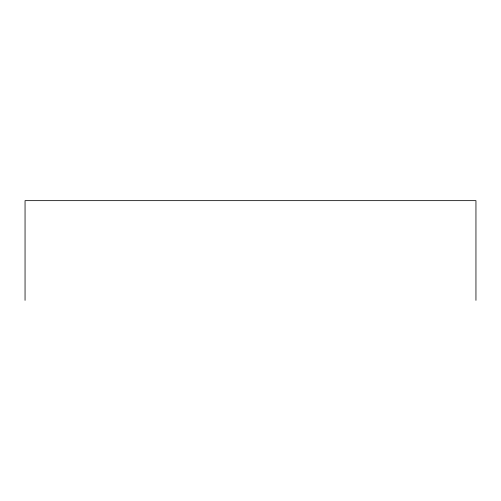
<?xml version="1.0" encoding="UTF-8"?>
<svg xmlns="http://www.w3.org/2000/svg" width="501" height="501" viewBox="0 0 501 501"><rect width="100%" height="100%" fill="white"/><g stroke="black" fill="none" stroke-linecap="round" stroke-linejoin="round"><path stroke-width="0.75" d="M475.95 300.349L475.95 200.65L25.05 200.65L25.05 300.349"/></g></svg>
